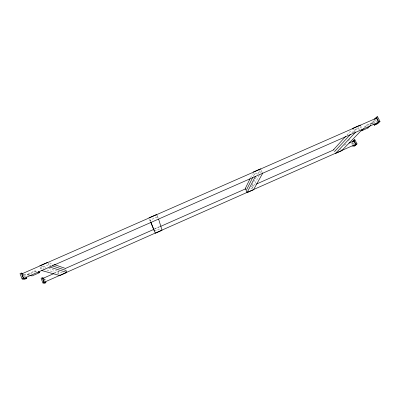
<?xml version="1.0" encoding="UTF-8"?>
<svg xmlns="http://www.w3.org/2000/svg" width="400" height="400" viewBox="0 0 400 400"><rect width="100%" height="100%" fill="white"/><g stroke="black" fill="none" stroke-linecap="round" stroke-linejoin="round"><path stroke-width="0.3" stroke-dasharray="2 1.5" d="M250.56 177.635L252.435 173.745M253.21 176.465L254.3 174.275L261.615 171.06L259.57 174.85M256.235 177.115L251.63 185.91L253.49 189.79M257.675 174.365L259.69 170.515M259.275 175.39L252.56 187.85L249.875 189.035M352.845 146.215L351.56 143.735L352.46 142.58M351.56 143.735L353.11 142.545M373.585 123.62L372.74 122.025L374.465 119.975M372.74 122.025L373.8 121.555L375.535 119.505M346.94 135.05L351.555 130.005M351.8 133.015L354.34 130.29L361.345 127.21L358.76 129.92M353.115 132.69L358.56 126.885M348.43 140.745L349.72 139.39M364.05 127.385L366.085 125.285L372.815 122.325L373.1 122.86L371.83 124.135M364.735 127.495L366.37 125.82L373.1 122.86M370.285 124.88L372.815 122.325M48.675 268.515L58.155 271.405L59.225 270.93M154.675 228.755L160.25 226.29M54.35 273.35L59.485 271.08M154.24 229.205L159.95 226.68M251.275 186.32L255.275 184.555M344.32 145.2L346.6 144.19M43.985 279.78L45.06 279.305L45.725 280.96M62.21 272.055L59 273.48L45.455 269.54M154.445 231.255L160.585 228.54M25.67 276.72L24.85 277.08L24.135 275.28L22.78 274.83M24.135 275.28L25.365 274.74L26.08 276.54M29.21 275.27L27.47 274.88L27.23 274.28L34.99 270.865L37.195 271.445M27.47 274.88L35.235 271.47L36.335 271.75M27.23 274.28L29.55 274.805M44.865 269.365L40.74 268.165L48.735 264.655L51.03 265.42M41.565 266.345L45.715 267.61M23.57 274.135L25.365 274.74M49.51 262.9L53.555 264.305M44.09 278.925L45.06 279.305M22.985 274.305L24.28 276.97M373.8 121.555L374.645 123.155M376.33 122.075L375.39 119.49M366.085 125.285L366.37 125.82M360.235 125.095L361.895 128.27M353.235 128.17L355.445 132.415M353.17 142.95L353.89 144.345M352.505 143.315L353.02 144.31M340.68 148.865L341.165 149.805M260.55 168.865L262.41 172.705M253.77 173.175L255.36 176.475M156.595 214.515L158.115 217.925M150.47 221.285L149.46 219.005L150.34 221.28M58.155 271.405L59.84 275.555M47.97 262.765L49.305 266.07M150.415 221.255L149.965 220.145L157.605 216.785L157.96 217.935M40.36 267.22L41.695 270.535M44.1 279.655L44.72 281.205M34.99 270.865L35.235 271.47M156.96 215.69L157.875 218.635"/><path stroke-width="0.6" d="M250.02 178.75L245.19 188.755L245.655 189.73M252.665 177.56L246.12 190.7L246.815 192.16M255.36 176.475L247.045 192.645L253.49 189.79L262.675 173.255M333.515 149.73L345.68 136.425M352.395 129.09L353.235 128.17L360.235 125.095L359.395 125.99M334.475 151.61L350.535 134.375M355.445 132.415L335.44 153.495L341.645 150.745L362.45 129.33M361.2 130.325L361.475 130.845L363.515 128.755M352.115 141.915L353.885 140.115L354.845 139.69L357.02 143.88L355.215 145.64L354.265 146.06L353.92 145.395L352.845 146.215L353.79 145.795M374.19 119.455L376.415 117.19L377.5 116.715L380 121.43L377.73 123.645L376.66 124.12L376.38 123.595L374.43 125.22L373.865 124.155M353.065 141.495L354.845 139.69M375.335 118.975L375.93 118.37L376.945 119.055L377.785 120.635L377.945 122.175L377.34 122.77L24.39 278.15L23.835 278.035L22.945 276.695L22.135 273.735L375.93 118.37M376.005 118.225L377.5 116.715M361.475 130.845L368.03 127.96L370.565 125.41M354.265 146.06L356.06 144.305L357.02 143.88M376.66 124.12L378.915 121.91L380 121.43M376.67 123.775L374.43 125.22M348.885 143.185L353.45 141.165L354.295 141.82L355.02 143.22L355.2 144.54L44.445 282.16L43.7 280.995L42.935 278.395L53.78 273.6M65.195 268.555L153.67 229.455M160.52 226.43L245.57 188.845M256.415 184.05L334.045 149.74M43.79 278.185L42.165 277.815L41.07 278.3L42.945 282.975L44.04 282.49L45.645 282.805L45.35 282.065L46.17 282.065M52.18 265.805L65.965 270.395L66.81 272.47L59.84 275.555L41.695 270.535M45.645 282.805L44.565 283.285L42.945 282.975M22.82 273.43L21.26 273.075L20 273.63L22.11 278.97L23.37 278.415L25.43 278.82L25.195 278.23L26.795 278.345L26.255 276.99M25.43 278.82L24.185 279.37L22.11 278.97M38.295 271.73L39.4 272.02L39.635 272.605L32.105 275.92L29.79 275.4M25.565 278.89L26.795 278.345M39.79 265.8L47.775 262.295M148.96 217.865L156.595 214.515M253.24 172.075L260.55 168.865M22.135 273.735L22.69 273.86M42.935 278.395L43.36 278.49M37.985 272.18L39.635 272.605M49.69 267.015L66.81 272.47M54.135 264.505L65.115 268.33M376.415 117.19L378.915 121.91M367.755 127.435L368.03 127.96M353.885 140.115L356.06 144.305M154.225 230.755L150.8 222.42M150.975 222.43L155.33 233.265L162.03 230.295L158.62 219.065M42.165 277.815L44.04 282.49M21.26 273.075L23.37 278.415"/></g></svg>
